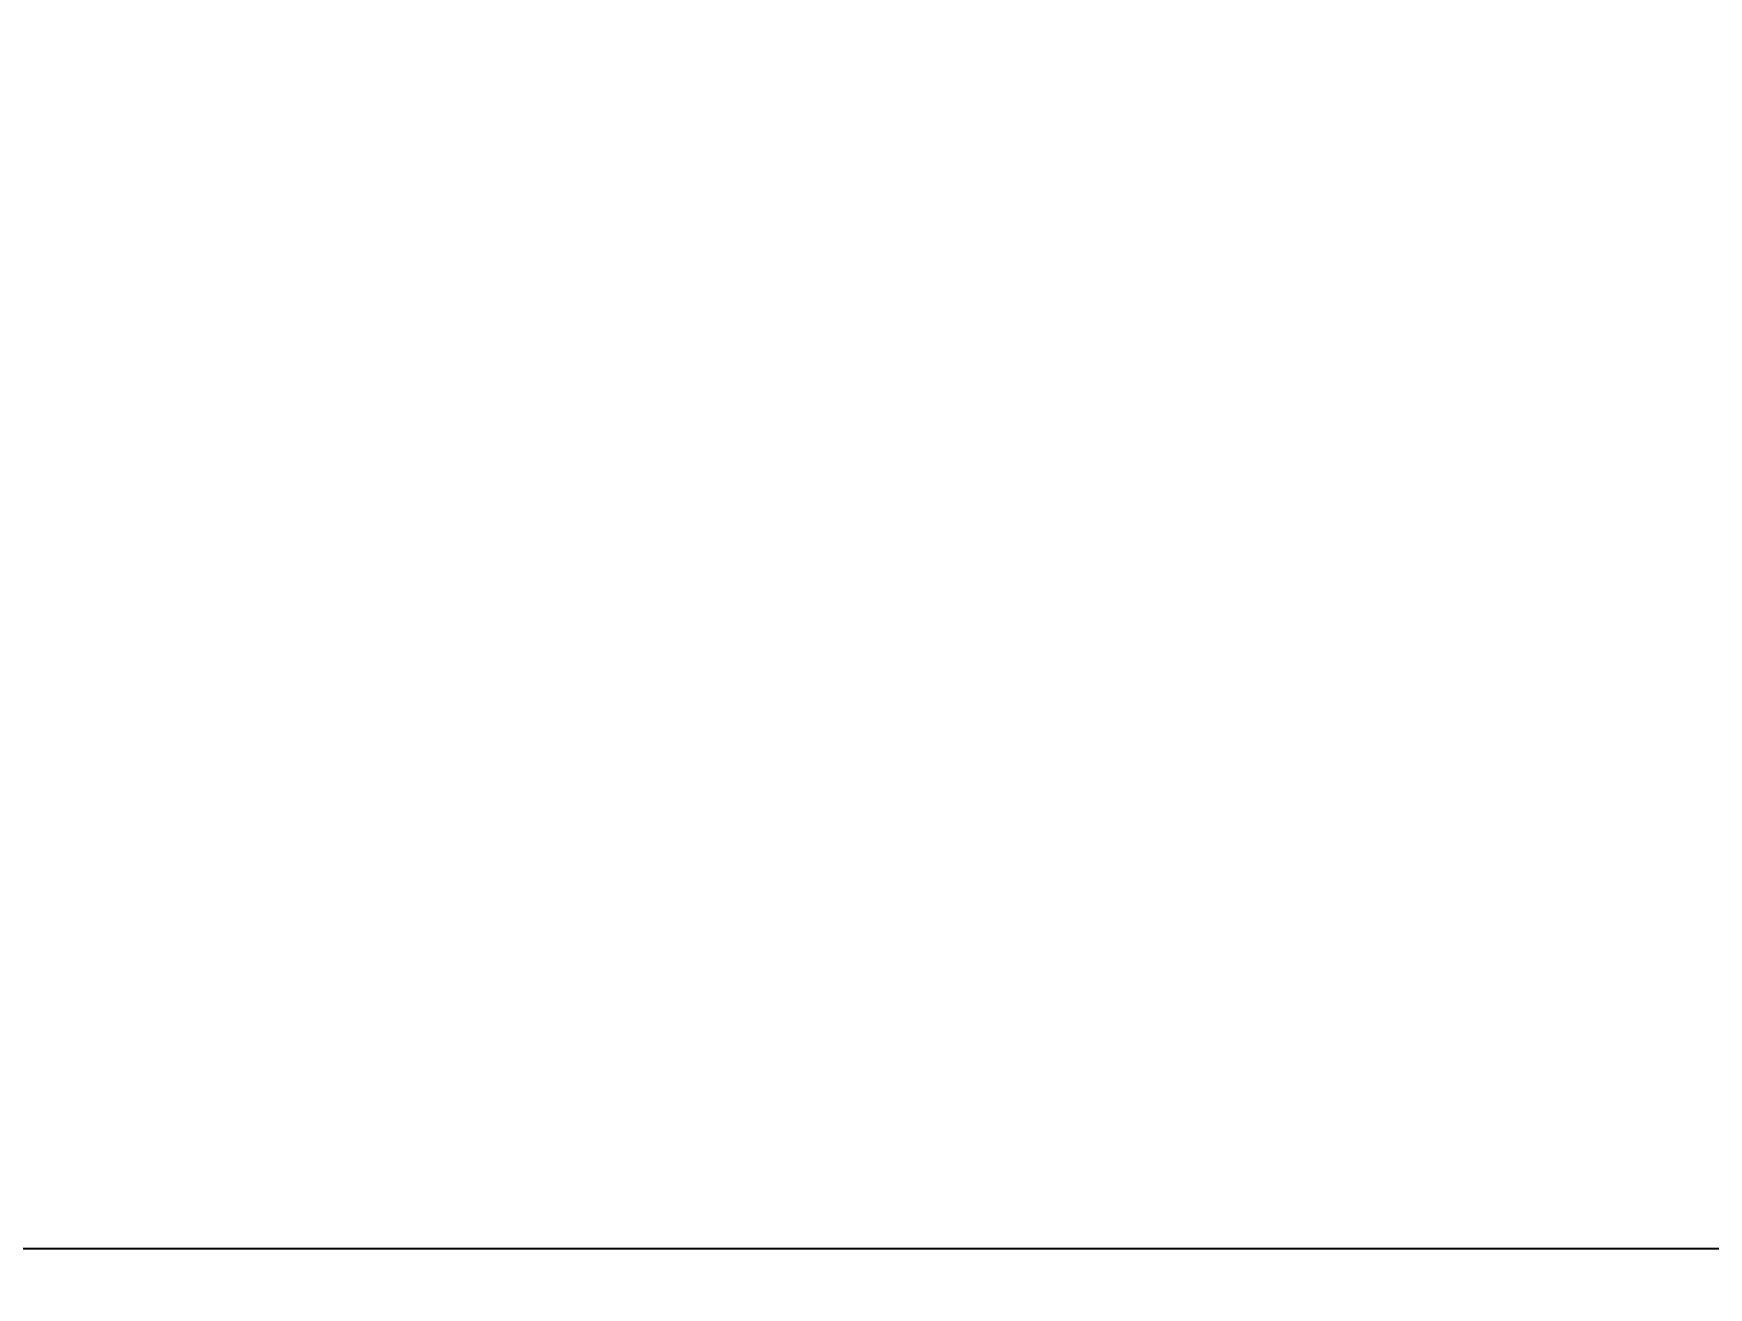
# Model space of a CAD drawing. Header units: millimetres. Extents: x -176651 to 424033, y -469666 to 486614.
# Drawn here: x 262210 to 262986, y 88735 to 89316 of the extents above; entities that cross this region are included whole.
import ezdxf
from ezdxf import colors
from ezdxf.entities.mleader import LeaderData, LeaderLine
from ezdxf.math import Vec2, Vec3

# ---------------------------------------------------------------- set-up
doc = ezdxf.new("R2010")
doc.units = ezdxf.units.MM
doc.linetypes.add('1625_East Villa$0$DASHED', pattern=[0.75, 0.5, -0.25])
for name, color, linetype in [('1625_East Villa$0$ad-Elevation 10', 8, 'Continuous'), ('1625_East Villa$0$ad-Furniture', 8, 'Continuous'), ('Site Levels$0$ad-Lvl-Entance road', 4, 'Continuous'), ('Site Levels$0$ad-Lvl-Plinth', 30, 'Continuous')]:
    doc.layers.add(name, color=color, linetype=linetype)
doc.layers.add('1625_East Villa$0$ad-Landscape', color=8, linetype='Continuous', lineweight=35)
doc.styles.add('Site Levels$0$Sections_The woods Site plan_Entrances$0$Standard', font='arial.ttf')
doc.styles.add('Site Levels$0$Standard', font='arial.ttf')

# ---------------------------------------------------------------- blocks, each defined once
blk = doc.blocks.new('1625_East Villa$0$A$C279134A6')
at = {"layer": '1625_East Villa$0$ad-Landscape', "linetype": 'Continuous'}
for p, q in [((637.1, 613.6), (707.2, 661.5)), ((657.8, 621.5), (724.7, 637.3)), ((542.7, 463.8), (637.1, 613.6))]:
    blk.add_line(p, q, dxfattribs=at)
for points in [[(570.4, 752.3), (569.5, 751.1), (568.9, 750.1), (568.4, 749.3), (568, 748.5), (567.8, 747.9), (567.6, 747.3), (567.6, 746.8), (567.6, 746.4), (567.6, 745.9), (567.7, 745.5), (567.8, 745), (568, 744.6), (568.3, 744.1), (568.7, 743.7), (569.2, 743.2), (569.8, 742.7), (570.6, 742.2), (571.5, 741.6), (572.7, 741), (574.1, 740.2), (575.9, 739.4), (578, 738.4), (580.6, 737.3), (583.7, 736)], [(570.4, 752.3), (570.9, 752.4), (571.4, 752.6), (571.9, 752.7), (572.4, 752.8), (572.9, 752.8), (573.4, 752.9), (573.9, 752.9), (574.4, 752.9), (574.8, 752.9), (575.3, 752.8), (575.7, 752.6), (576.1, 752.4), (576.6, 752.1), (577, 751.7), (577.5, 751.2), (578, 750.5), (578.4, 749.8), (579, 748.8), (579.6, 747.6), (580.2, 746.1), (580.9, 744.3), (581.7, 742), (582.7, 739.3), (583.7, 736)], [(631.1, 722.3), (630.3, 721.1), (629.7, 720.1), (629.2, 719.2), (628.8, 718.5), (628.6, 717.8), (628.4, 717.3), (628.4, 716.8), (628.4, 716.3), (628.4, 715.9), (628.5, 715.4), (628.6, 715), (628.8, 714.5), (629.1, 714.1), (629.5, 713.6), (630, 713.2), (630.6, 712.7), (631.3, 712.1), (632.3, 711.6), (633.4, 710.9), (634.9, 710.2), (636.7, 709.4), (638.8, 708.4), (641.4, 707.3), (644.5, 706)], [(631.1, 722.3), (631.7, 722.4), (632.2, 722.5), (632.7, 722.6), (633.2, 722.7), (633.7, 722.8), (634.2, 722.9), (634.7, 722.9), (635.2, 722.9), (635.6, 722.8), (636, 722.7), (636.5, 722.6), (636.9, 722.4), (637.4, 722.1), (637.8, 721.7), (638.3, 721.1), (638.7, 720.5), (639.2, 719.7), (639.8, 718.8), (640.4, 717.6), (641, 716.1), (641.7, 714.2), (642.5, 712), (643.4, 709.3), (644.5, 706)], [(558.4, 705.1), (556.6, 705.9), (555, 706.5), (553.7, 707), (552.6, 707.2), (551.6, 707.4), (550.8, 707.4), (550.1, 707.4), (549.5, 707.3), (548.8, 707.1), (548.3, 706.9), (547.7, 706.6), (547.1, 706.1), (546.6, 705.6), (546.1, 704.9), (545.6, 704.1), (545.1, 703.1), (544.6, 702), (544, 700.5), (543.5, 698.8), (543, 696.7), (542.5, 694.2), (541.9, 691.3), (541.3, 687.8), (540.7, 683.7)], [(558.4, 705.1), (558.8, 704.4), (559.1, 703.7), (559.4, 703.1), (559.7, 702.4), (559.9, 701.7), (560.2, 701.1), (560.3, 700.4), (560.4, 699.8), (560.5, 699.2), (560.5, 698.5), (560.4, 697.9), (560.2, 697.2), (559.9, 696.5), (559.5, 695.8), (558.9, 695), (558.2, 694.2), (557.3, 693.3), (556.1, 692.3), (554.7, 691.2), (552.9, 690), (550.6, 688.7), (547.9, 687.2), (544.6, 685.5), (540.7, 683.7)], [(679.4, 672.6), (678.6, 671.4), (677.9, 670.4), (677.4, 669.5), (677.1, 668.8), (676.8, 668.2), (676.7, 667.6), (676.6, 667.1), (676.6, 666.6), (676.6, 666.2), (676.7, 665.7), (676.9, 665.3), (677.1, 664.9), (677.4, 664.4), (677.7, 664), (678.2, 663.5), (678.9, 663), (679.6, 662.5), (680.5, 661.9), (681.7, 661.2), (683.1, 660.5), (684.9, 659.7), (687.1, 658.7), (689.7, 657.6), (692.7, 656.3)], [(679.4, 672.6), (679.9, 672.7), (680.5, 672.9), (681, 673), (681.5, 673.1), (682, 673.1), (682.5, 673.2), (682.9, 673.2), (683.4, 673.2), (683.9, 673.2), (684.3, 673.1), (684.7, 672.9), (685.2, 672.7), (685.6, 672.4), (686.1, 672), (686.5, 671.5), (687, 670.8), (687.5, 670.1), (688, 669.1), (688.6, 667.9), (689.2, 666.4), (690, 664.6), (690.8, 662.3), (691.7, 659.6), (692.7, 656.3)], [(611.6, 603.6), (609.7, 604.4), (608.1, 605), (606.8, 605.4), (605.7, 605.7), (604.8, 605.8), (603.9, 605.9), (603.2, 605.8), (602.6, 605.7), (602, 605.5), (601.4, 605.3), (600.8, 605), (600.3, 604.6), (599.7, 604.1), (599.2, 603.4), (598.7, 602.6), (598.2, 601.6), (597.7, 600.4), (597.2, 599), (596.7, 597.2), (596.1, 595.2), (595.6, 592.7), (595, 589.7), (594.4, 586.2), (593.8, 582.1)], [(611.6, 603.6), (611.9, 602.9), (612.2, 602.2), (612.5, 601.5), (612.8, 600.8), (613.1, 600.2), (613.3, 599.5), (613.5, 598.9), (613.6, 598.2), (613.6, 597.6), (613.6, 597), (613.6, 596.3), (613.4, 595.7), (613.1, 595), (612.6, 594.2), (612.1, 593.5), (611.3, 592.6), (610.4, 591.7), (609.3, 590.7), (607.8, 589.6), (606, 588.4), (603.7, 587.1), (601, 585.6), (597.7, 584), (593.8, 582.1)], [(736.1, 602.3), (735.3, 601.1), (734.6, 600.1), (734.1, 599.2), (733.8, 598.5), (733.5, 597.8), (733.4, 597.3), (733.3, 596.8), (733.3, 596.3), (733.3, 595.9), (733.4, 595.4), (733.5, 595), (733.8, 594.5), (734, 594.1), (734.4, 593.6), (734.9, 593.2), (735.5, 592.7), (736.3, 592.1), (737.2, 591.6), (738.4, 590.9), (739.8, 590.2), (741.6, 589.4), (743.8, 588.4), (746.4, 587.3), (749.4, 586)], [(736.1, 602.3), (736.6, 602.4), (737.2, 602.5), (737.7, 602.6), (738.2, 602.7), (738.7, 602.8), (739.2, 602.9), (739.6, 602.9), (740.1, 602.9), (740.6, 602.8), (741, 602.7), (741.4, 602.6), (741.9, 602.4), (742.3, 602.1), (742.8, 601.7), (743.2, 601.1), (743.7, 600.5), (744.2, 599.7), (744.7, 598.8), (745.3, 597.6), (745.9, 596.1), (746.7, 594.2), (747.5, 592), (748.4, 589.3), (749.4, 586)]]:
    blk.add_lwpolyline(points, dxfattribs=at)
for centre, radius, start, end in [((705.6, 739.9), 139.9, 167.0811, 227.7415), ((418.2, 805.8), 155, 347.0811, 348.0944), ((645.5, 738.6), 50.4, 158.5531, 230.17), ((732.5, 664.7), 124.4, 143.6853, 211.3784), ((635.7, 723.6), 59.2, 245.0444, 321.6546), ((648, 678.8), 110.4, 284.2876, 324.1159), ((708.3, 634.8), 67.9, 261.7576, 313.6802)]:
    blk.add_arc(centre, radius, start, end, dxfattribs=at)
blk = doc.blocks.new('1625_East Villa$0$zw$DAD3')
at = {"transparency": 33554610}
h = blk.add_hatch(dxfattribs=at)
h.set_pattern_fill('DOTS', color=35, scale=20, angle=360)
h.set_pattern_definition([(360, (-800139.518, 271344.397), (15.875, 31.75), [0, -31.75])])
h.paths.add_polyline_path([(450, -2530), (2915, -2530), (2915, -450), (450, -450)])
at = {"layer": '1625_East Villa$0$ad-Elevation 10', "linetype": '1625_East Villa$0$DASHED'}
for points in [[(2193.33, 0), (2193.33, -2980)], [(2293.33, 0), (2293.33, -2980)]]:
    blk.add_lwpolyline(points, dxfattribs=at)
at = {"layer": '1625_East Villa$0$ad-Elevation 10'}
blk.add_lwpolyline([(450, -2530), (2915, -2530), (2915, -450), (450, -450)], close=True, dxfattribs=at)
at = {"layer": '1625_East Villa$0$ad-Landscape', "xscale": -0.7689692653037794, "yscale": 0.7689692653037794, "zscale": 0.7689692653037794, "rotation": 180}
blk.add_blockref('1625_East Villa$0$A$C279134A6', (1775.58, -1779.13), dxfattribs=at)
blk = doc.blocks.new('1625_East Villa$0$zw$D46D')
at = {"layer": '1625_East Villa$0$ad-Furniture'}
blk.add_blockref('1625_East Villa$0$zw$DAD3', (3610, 8185), dxfattribs=at)
blk = doc.blocks.new('1625_East Villa')
at = {"layer": '1625_East Villa$0$ad-Furniture'}
blk.add_blockref('1625_East Villa$0$zw$D46D', (0, 0), dxfattribs=at)
blk = doc.blocks.new("All Plot's Villa Plans")
at = {"ltscale": 5}
blk.add_blockref('1625_East Villa', (256422.28, 83354.9), dxfattribs=at)
blk = doc.blocks.new('Site Levels$0$zw$63CD')
at = {"layer": 'Site Levels$0$ad-Lvl-Plinth', "insert": (269697.02, -9405.09), "char_height": 1269.9849, "width": 5416.267, "attachment_point": 5, "style": 'Site Levels$0$Sections_The woods Site plan_Entrances$0$Standard', "bg_fill": 19, "box_fill_scale": 1.5, "bg_fill_color": 257, "bg_fill_transparency": 0}
blk.add_mtext('\\pxt4;498.54', dxfattribs=at)
blk = doc.blocks.new('Site Levels$0$zw$1B0B')
at = {"layer": 'Site Levels$0$ad-Lvl-Entance road'}
ml = blk.add_multileader_mtext('Standard', dxfattribs=at)
ml.set_content('{\\fArial|b1|i0|c0|p34;497.57}', color=256, style='Site Levels$0$Standard')
ml.set_leader_properties()
ml.build(insert=Vec2(0, 0))
ml.multileader.update_dxf_attribs({"has_text_frame": 1, "arrow_head_size": 1219.19, "scale": 12})
ctx = ml.context
ctx.base_point, ctx.scale, ctx.char_height, ctx.arrow_head_size, ctx.landing_gap_size, ctx.plane_origin = Vec3(215314.53, -9726.37), 12, 1219.1855, 1219.19, 609.59, Vec3(213475.25, -5006.15)
notes = []
notes.append((ctx, [(0, (1, 1, 0), (214469.55, -9726.37), (1, 0), 844.97, [(0, [(213475.25, -5006.15)], 0, [])])]))
ctx.mtext.insert, ctx.mtext.width, ctx.mtext.defined_height, ctx.mtext.flow_direction = Vec3(215924.12, -9105.97), 5138.4893, 1392.36, 5
ctx.mtext.has_bg_fill, ctx.mtext.bg_color, ctx.mtext.bg_scale_factor, ctx.mtext.bg_transparency, ctx.mtext.use_window_bg_color = 1, -1027028792, 1.5, 0, 1
for ctx, leaders in notes:
    for number, flags, end, landing, length, lines in leaders:
        leader = LeaderData()
        leader.index, (leader.has_last_leader_line, leader.has_dogleg_vector, leader.attachment_direction) = number, flags
        leader.last_leader_point, leader.dogleg_vector, leader.dogleg_length = Vec3(end), Vec3(landing), length
        for number, points, colour, breaks in lines:
            line = LeaderLine()
            line.index, line.vertices, line.color, line.breaks = number, Vec3.list(points), colors.encode_raw_color(colour), breaks
            leader.lines.append(line)
        ctx.leaders.append(leader)
blk = doc.blocks.new('Site Levels')
at = {"layer": 'Site Levels$0$ad-Lvl-Entance road', "ltscale": 5}
blk.add_blockref('Site Levels$0$zw$1B0B', (-5982.94, 99418.55), dxfattribs=at)
at = {"layer": 'Site Levels$0$ad-Lvl-Plinth', "ltscale": 5}
blk.add_blockref('Site Levels$0$zw$63CD', (-5982.94, 99418.55), dxfattribs=at)

msp = doc.modelspace()

# ---------------------------------------------------------------- block references
at = {"ltscale": 5}
msp.add_blockref("All Plot's Villa Plans", (0, 0), dxfattribs=at)

# ---------------------------------------------------------------- next in the draw order: block references
msp.add_blockref('Site Levels', (0, 0), dxfattribs=at)

doc.saveas('drawing.dxf')
